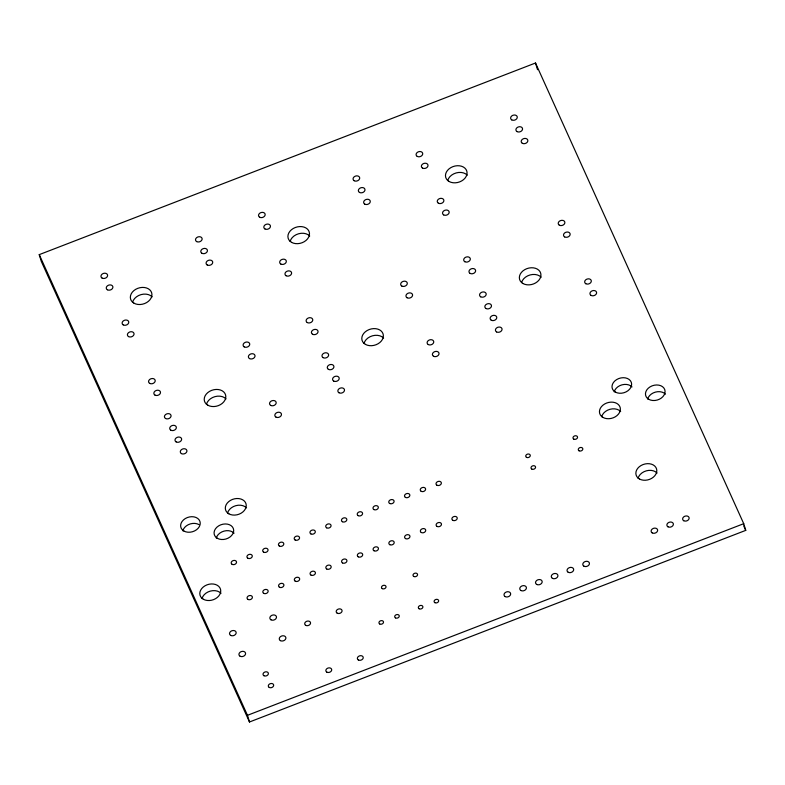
<?xml version="1.0" encoding="UTF-8"?>
<svg xmlns="http://www.w3.org/2000/svg" width="785" height="785" viewBox="0 0 785 785"><rect width="100%" height="100%" fill="white"/><g stroke="black" fill="none" stroke-linecap="round" stroke-linejoin="round"><path stroke-width="1.18" d="M39.25 254.634L535.507 63.006L743.729 523.683L745.75 530.366L249.493 721.994L41.271 261.317L39.25 254.634L247.471 715.312L249.493 721.994M247.471 715.312L743.729 523.683M743.729 525.901L745.75 530.366M535.507 63.006L537.529 69.688M638.087 478.271A10.666 8.056 -16.8 0 1 646.34 470.833A10.666 8.056 -16.8 0 1 657.074 473.031M202.03 598.562A10.666 8.056 -16.8 0 1 210.292 591.115A10.666 8.056 -16.8 0 1 221.017 593.313M447.695 180.589A11 8.311 -16.8 0 1 456.213 172.916A11 8.311 -16.8 0 1 467.281 175.183M521.574 282.62A11 8.311 -16.8 0 1 530.091 274.946A11 8.311 -16.8 0 1 541.159 277.213M290.136 241.427A11 8.311 -16.8 0 1 298.643 233.753A11 8.311 -16.8 0 1 309.712 236.02M364.014 343.467A11 8.311 -16.8 0 1 372.522 335.794A11 8.311 -16.8 0 1 383.59 338.06M132.577 302.274A11 8.311 -16.8 0 1 141.084 294.601A11 8.311 -16.8 0 1 152.153 296.867M206.455 404.304A11 8.311 -16.8 0 1 214.962 396.631A11 8.311 -16.8 0 1 226.031 398.898M647.664 399.094A9.999 7.556 -16.8 0 1 655.406 392.117A9.999 7.556 -16.8 0 1 665.464 394.178M614.213 391.833A9.999 7.556 -16.8 0 1 621.956 384.856A9.999 7.556 -16.8 0 1 632.013 386.917M601.673 416.747A10.666 8.056 -16.8 0 1 609.935 409.309A10.666 8.056 -16.8 0 1 620.66 411.507M182.826 530.817A9.999 7.556 -16.8 0 1 198.948 524.596M216.277 538.088A9.999 7.556 -16.8 0 1 224.019 531.111A9.999 7.556 -16.8 0 1 234.077 533.172M227.532 513.125A10.666 8.056 -16.8 0 1 235.785 505.677A10.666 8.056 -16.8 0 1 246.519 507.875M639.402 478.968A10.666 8.056 -16.8 0 0 656.594 472.325A10.666 8.056 -16.8 0 0 642.993 464.592A10.666 8.056 -16.8 0 0 639.402 478.968M203.344 599.249A10.666 8.056 -16.8 0 0 220.536 592.606A10.666 8.056 -16.8 0 0 206.946 584.874A10.666 8.056 -16.8 0 0 203.344 599.249M449.118 181.502A11 8.311 -16.8 0 0 466.849 174.662A11 8.311 -16.8 0 0 452.827 166.675A11 8.311 -16.8 0 0 449.118 181.502M522.996 283.542A11 8.311 -16.8 0 0 540.728 276.693A11 8.311 -16.8 0 0 526.706 268.715A11 8.311 -16.8 0 0 522.996 283.542M291.549 242.349A11 8.311 -16.8 0 0 309.28 235.5A11 8.311 -16.8 0 0 295.268 227.522A11 8.311 -16.8 0 0 291.549 242.349M365.427 344.379A11 8.311 -16.8 0 0 383.159 337.54A11 8.311 -16.8 0 0 369.146 329.563A11 8.311 -16.8 0 0 365.427 344.379M133.99 303.196A11 8.311 -16.8 0 0 151.721 296.347A11 8.311 -16.8 0 0 137.699 288.37A11 8.311 -16.8 0 0 133.99 303.196M207.868 405.227A11 8.311 -16.8 0 0 225.599 398.378A11 8.311 -16.8 0 0 211.577 390.4A11 8.311 -16.8 0 0 207.868 405.227M395.463 617.883A2.335 1.766 -16.8 0 0 399.231 616.431A2.335 1.766 -16.8 0 0 396.258 614.733A2.335 1.766 -16.8 0 0 395.463 617.883M379.714 623.967A2.335 1.766 -16.8 0 0 383.472 622.515A2.335 1.766 -16.8 0 0 380.499 620.817A2.335 1.766 -16.8 0 0 379.714 623.967M419.102 608.758A2.335 1.766 -16.8 0 0 422.86 607.305A2.335 1.766 -16.8 0 0 419.887 605.608A2.335 1.766 -16.8 0 0 419.102 608.758M434.861 602.664A2.335 1.766 -16.8 0 0 438.619 601.222A2.335 1.766 -16.8 0 0 435.646 599.524A2.335 1.766 -16.8 0 0 434.861 602.664M531.769 469.047A2.335 1.766 -16.8 0 0 535.527 467.595A2.335 1.766 -16.8 0 0 532.554 465.897A2.335 1.766 -16.8 0 0 531.769 469.047M526.48 457.341A2.335 1.766 -16.8 0 0 530.238 455.889A2.335 1.766 -16.8 0 0 527.265 454.201A2.335 1.766 -16.8 0 0 526.48 457.341M579.036 450.786A2.335 1.766 -16.8 0 0 582.794 449.334A2.335 1.766 -16.8 0 0 579.821 447.646A2.335 1.766 -16.8 0 0 579.036 450.786M573.747 439.09A2.335 1.766 -16.8 0 0 577.505 437.637A2.335 1.766 -16.8 0 0 574.532 435.94A2.335 1.766 -16.8 0 0 573.747 439.09M247.952 599.416A2.728 2.061 -16.8 0 0 252.348 597.719A2.728 2.061 -16.8 0 0 248.874 595.736A2.728 2.061 -16.8 0 0 247.952 599.416M263.701 593.332A2.728 2.061 -16.8 0 0 268.107 591.635A2.728 2.061 -16.8 0 0 264.623 589.653A2.728 2.061 -16.8 0 0 263.701 593.332M279.46 587.249A2.728 2.061 -16.8 0 0 283.866 585.551A2.728 2.061 -16.8 0 0 280.382 583.569A2.728 2.061 -16.8 0 0 279.46 587.249M295.219 581.165A2.728 2.061 -16.8 0 0 299.625 579.467A2.728 2.061 -16.8 0 0 296.141 577.485A2.728 2.061 -16.8 0 0 295.219 581.165M310.968 575.081A2.728 2.061 -16.8 0 0 315.374 573.384A2.728 2.061 -16.8 0 0 311.89 571.402A2.728 2.061 -16.8 0 0 310.968 575.081M326.727 568.997A2.728 2.061 -16.8 0 0 331.133 567.3A2.728 2.061 -16.8 0 0 327.649 565.318A2.728 2.061 -16.8 0 0 326.727 568.997M342.486 562.914A2.728 2.061 -16.8 0 0 346.891 561.216A2.728 2.061 -16.8 0 0 343.408 559.234A2.728 2.061 -16.8 0 0 342.486 562.914M358.245 556.83A2.728 2.061 -16.8 0 0 362.65 555.132A2.728 2.061 -16.8 0 0 359.167 553.14A2.728 2.061 -16.8 0 0 358.245 556.83M373.994 550.746A2.728 2.061 -16.8 0 0 378.399 549.039A2.728 2.061 -16.8 0 0 374.916 547.057A2.728 2.061 -16.8 0 0 373.994 550.746M389.752 544.662A2.728 2.061 -16.8 0 0 394.158 542.955A2.728 2.061 -16.8 0 0 390.675 540.973A2.728 2.061 -16.8 0 0 389.752 544.662M405.511 538.579A2.728 2.061 -16.8 0 0 409.917 536.871A2.728 2.061 -16.8 0 0 406.434 534.889A2.728 2.061 -16.8 0 0 405.511 538.579M421.27 532.495A2.728 2.061 -16.8 0 0 425.676 530.788A2.728 2.061 -16.8 0 0 422.193 528.805A2.728 2.061 -16.8 0 0 421.27 532.495M437.019 526.411A2.728 2.061 -16.8 0 0 441.425 524.704A2.728 2.061 -16.8 0 0 437.942 522.722A2.728 2.061 -16.8 0 0 437.019 526.411M452.778 520.318A2.728 2.061 -16.8 0 0 457.184 518.62A2.728 2.061 -16.8 0 0 453.701 516.638A2.728 2.061 -16.8 0 0 452.778 520.318M436.911 485.218A2.728 2.061 -16.8 0 0 441.317 483.521A2.728 2.061 -16.8 0 0 437.834 481.539A2.728 2.061 -16.8 0 0 436.911 485.218M421.152 491.302A2.728 2.061 -16.8 0 0 425.558 489.604A2.728 2.061 -16.8 0 0 422.075 487.622A2.728 2.061 -16.8 0 0 421.152 491.302M405.403 497.386A2.728 2.061 -16.8 0 0 409.809 495.688A2.728 2.061 -16.8 0 0 406.326 493.706A2.728 2.061 -16.8 0 0 405.403 497.386M389.645 503.47A2.728 2.061 -16.8 0 0 394.05 501.772A2.728 2.061 -16.8 0 0 390.567 499.79A2.728 2.061 -16.8 0 0 389.645 503.47M373.886 509.553A2.728 2.061 -16.8 0 0 378.291 507.856A2.728 2.061 -16.8 0 0 374.808 505.874A2.728 2.061 -16.8 0 0 373.886 509.553M358.127 515.637A2.728 2.061 -16.8 0 0 362.533 513.939A2.728 2.061 -16.8 0 0 359.049 511.957A2.728 2.061 -16.8 0 0 358.127 515.637M342.378 521.721A2.728 2.061 -16.8 0 0 346.784 520.023A2.728 2.061 -16.8 0 0 343.3 518.041A2.728 2.061 -16.8 0 0 342.378 521.721M326.619 527.814A2.728 2.061 -16.8 0 0 331.025 526.107A2.728 2.061 -16.8 0 0 327.541 524.125A2.728 2.061 -16.8 0 0 326.619 527.814M310.86 533.898A2.728 2.061 -16.8 0 0 315.266 532.191A2.728 2.061 -16.8 0 0 311.782 530.209A2.728 2.061 -16.8 0 0 310.86 533.898M295.111 539.982A2.728 2.061 -16.8 0 0 299.507 538.274A2.728 2.061 -16.8 0 0 296.024 536.292A2.728 2.061 -16.8 0 0 295.111 539.982M279.352 546.066A2.728 2.061 -16.8 0 0 283.758 544.358A2.728 2.061 -16.8 0 0 280.274 542.376A2.728 2.061 -16.8 0 0 279.352 546.066M263.593 552.149A2.728 2.061 -16.8 0 0 267.999 550.442A2.728 2.061 -16.8 0 0 264.516 548.46A2.728 2.061 -16.8 0 0 263.593 552.149M247.834 558.233A2.728 2.061 -16.8 0 0 252.24 556.526A2.728 2.061 -16.8 0 0 248.757 554.544A2.728 2.061 -16.8 0 0 247.834 558.233M232.085 564.317A2.728 2.061 -16.8 0 0 236.491 562.619A2.728 2.061 -16.8 0 0 233.008 560.637A2.728 2.061 -16.8 0 0 232.085 564.317M648.773 399.32A9.999 7.556 -16.8 0 0 664.885 393.099A9.999 7.556 -16.8 0 0 652.139 385.847A9.999 7.556 -16.8 0 0 648.773 399.32M615.322 392.058A9.999 7.556 -16.8 0 0 631.434 385.837A9.999 7.556 -16.8 0 0 618.698 378.576A9.999 7.556 -16.8 0 0 615.322 392.058M602.988 417.434A10.666 8.056 -16.8 0 0 620.179 410.79A10.666 8.056 -16.8 0 0 606.589 403.058A10.666 8.056 -16.8 0 0 602.988 417.434M183.935 531.043A9.999 7.556 -16.8 0 0 200.047 524.822A9.999 7.556 -16.8 0 0 187.311 517.57A9.999 7.556 -16.8 0 0 183.935 531.043M217.386 538.314A9.999 7.556 -16.8 0 0 233.498 532.083A9.999 7.556 -16.8 0 0 220.762 524.831A9.999 7.556 -16.8 0 0 217.386 538.314M228.847 513.812A10.666 8.056 -16.8 0 0 246.039 507.169A10.666 8.056 -16.8 0 0 232.448 499.437A10.666 8.056 -16.8 0 0 228.847 513.812M568.154 572.245A3.395 2.571 -16.8 0 0 573.629 570.126A3.395 2.571 -16.8 0 0 569.292 567.663A3.395 2.571 -16.8 0 0 568.154 572.245M505.128 596.58A3.395 2.571 -16.8 0 0 510.603 594.471A3.395 2.571 -16.8 0 0 506.276 591.998A3.395 2.571 -16.8 0 0 505.128 596.58M583.903 566.162A3.395 2.571 -16.8 0 0 589.388 564.042A3.395 2.571 -16.8 0 0 585.051 561.579A3.395 2.571 -16.8 0 0 583.903 566.162M520.877 590.497A3.395 2.571 -16.8 0 0 526.362 588.387A3.395 2.571 -16.8 0 0 522.025 585.914A3.395 2.571 -16.8 0 0 520.877 590.497M536.636 584.413A3.395 2.571 -16.8 0 0 542.121 582.303A3.395 2.571 -16.8 0 0 537.784 579.83A3.395 2.571 -16.8 0 0 536.636 584.413M552.395 578.329A3.395 2.571 -16.8 0 0 557.87 576.21A3.395 2.571 -16.8 0 0 553.543 573.747A3.395 2.571 -16.8 0 0 552.395 578.329M263.927 675.708A2.728 2.061 -16.8 0 0 268.333 674.011A2.728 2.061 -16.8 0 0 264.849 672.029A2.728 2.061 -16.8 0 0 263.927 675.708M269.216 687.415A2.728 2.061 -16.8 0 0 273.622 685.707A2.728 2.061 -16.8 0 0 270.138 683.725A2.728 2.061 -16.8 0 0 269.216 687.415M683.715 520.72A3.336 2.522 -16.8 0 0 689.093 518.64A3.336 2.522 -16.8 0 0 684.844 516.226A3.336 2.522 -16.8 0 0 683.715 520.72M652.207 532.887A3.336 2.522 -16.8 0 0 657.585 530.817A3.336 2.522 -16.8 0 0 653.336 528.393A3.336 2.522 -16.8 0 0 652.207 532.887M667.966 526.804A3.336 2.522 -16.8 0 0 673.334 524.723A3.336 2.522 -16.8 0 0 669.085 522.31A3.336 2.522 -16.8 0 0 667.966 526.804M337.187 613.173A3.003 2.267 -16.8 0 0 342.024 611.299A3.003 2.267 -16.8 0 0 338.198 609.121A3.003 2.267 -16.8 0 0 337.187 613.173M358.343 659.969A3.003 2.267 -16.8 0 0 363.18 658.105A3.003 2.267 -16.8 0 0 359.353 655.926A3.003 2.267 -16.8 0 0 358.343 659.969M326.835 672.146A3.003 2.267 -16.8 0 0 331.662 670.272A3.003 2.267 -16.8 0 0 327.845 668.104A3.003 2.267 -16.8 0 0 326.835 672.146M305.679 625.341A3.003 2.267 -16.8 0 0 310.507 623.467A3.003 2.267 -16.8 0 0 306.69 621.298A3.003 2.267 -16.8 0 0 305.679 625.341M280.373 640.629A3.395 2.571 -16.8 0 0 285.848 638.509A3.395 2.571 -16.8 0 0 281.521 636.046A3.395 2.571 -16.8 0 0 280.373 640.629M240.043 656.201A3.395 2.571 -16.8 0 0 245.528 654.082A3.395 2.571 -16.8 0 0 241.191 651.619A3.395 2.571 -16.8 0 0 240.043 656.201M270.962 619.807A3.395 2.571 -16.8 0 0 276.438 617.687A3.395 2.571 -16.8 0 0 272.101 615.224A3.395 2.571 -16.8 0 0 270.962 619.807M230.633 635.379A3.395 2.571 -16.8 0 0 236.118 633.26A3.395 2.571 -16.8 0 0 231.781 630.797A3.395 2.571 -16.8 0 0 230.633 635.379M496.532 331.908A3.395 2.571 -16.8 0 0 502.007 329.788A3.395 2.571 -16.8 0 0 497.68 327.325A3.395 2.571 -16.8 0 0 496.532 331.908M491.243 320.201A3.395 2.571 -16.8 0 0 496.719 318.092A3.395 2.571 -16.8 0 0 492.391 315.619A3.395 2.571 -16.8 0 0 491.243 320.201M480.665 296.799A3.395 2.571 -16.8 0 0 486.141 294.689A3.395 2.571 -16.8 0 0 481.813 292.216A3.395 2.571 -16.8 0 0 480.665 296.799M485.954 308.505A3.395 2.571 -16.8 0 0 491.43 306.385A3.395 2.571 -16.8 0 0 487.102 303.923A3.395 2.571 -16.8 0 0 485.954 308.505M511.732 119.879A3.395 2.571 -16.8 0 0 517.217 117.77A3.395 2.571 -16.8 0 0 512.88 115.297A3.395 2.571 -16.8 0 0 511.732 119.879M443.643 214.894A3.395 2.571 -16.8 0 0 449.118 212.774A3.395 2.571 -16.8 0 0 444.791 210.311A3.395 2.571 -16.8 0 0 443.643 214.894M422.487 168.088A3.395 2.571 -16.8 0 0 427.962 165.969A3.395 2.571 -16.8 0 0 423.635 163.506A3.395 2.571 -16.8 0 0 422.487 168.088M522.31 143.282A3.395 2.571 -16.8 0 0 527.795 141.163A3.395 2.571 -16.8 0 0 523.458 138.7A3.395 2.571 -16.8 0 0 522.31 143.282M591.066 295.396A3.395 2.571 -16.8 0 0 596.551 293.286A3.395 2.571 -16.8 0 0 592.214 290.813A3.395 2.571 -16.8 0 0 591.066 295.396M417.198 156.392A3.395 2.571 -16.8 0 0 422.673 154.272A3.395 2.571 -16.8 0 0 418.346 151.809A3.395 2.571 -16.8 0 0 417.198 156.392M559.332 225.187A3.395 2.571 -16.8 0 0 564.817 223.077A3.395 2.571 -16.8 0 0 560.48 220.605A3.395 2.571 -16.8 0 0 559.332 225.187M438.354 203.187A3.395 2.571 -16.8 0 0 443.829 201.078A3.395 2.571 -16.8 0 0 439.502 198.615A3.395 2.571 -16.8 0 0 438.354 203.187M585.777 283.699A3.395 2.571 -16.8 0 0 591.262 281.579A3.395 2.571 -16.8 0 0 586.925 279.117A3.395 2.571 -16.8 0 0 585.777 283.699M470.087 273.396A3.395 2.571 -16.8 0 0 475.563 271.286A3.395 2.571 -16.8 0 0 471.236 268.813A3.395 2.571 -16.8 0 0 470.087 273.396M464.798 261.699A3.395 2.571 -16.8 0 0 470.274 259.58A3.395 2.571 -16.8 0 0 465.947 257.117A3.395 2.571 -16.8 0 0 464.798 261.699M564.621 236.893A3.395 2.571 -16.8 0 0 570.106 234.774A3.395 2.571 -16.8 0 0 565.769 232.311A3.395 2.571 -16.8 0 0 564.621 236.893M517.021 131.586A3.395 2.571 -16.8 0 0 522.506 129.466A3.395 2.571 -16.8 0 0 518.169 127.003A3.395 2.571 -16.8 0 0 517.021 131.586M413.754 576.455A2.335 1.766 -16.8 0 0 417.522 575.003A2.335 1.766 -16.8 0 0 414.549 573.315A2.335 1.766 -16.8 0 0 413.754 576.455M382.246 588.622A2.335 1.766 -16.8 0 0 386.004 587.17A2.335 1.766 -16.8 0 0 383.031 585.482A2.335 1.766 -16.8 0 0 382.246 588.622M338.963 392.745A3.395 2.571 -16.8 0 0 344.448 390.636A3.395 2.571 -16.8 0 0 340.111 388.163A3.395 2.571 -16.8 0 0 338.963 392.745M333.674 381.049A3.395 2.571 -16.8 0 0 339.159 378.929A3.395 2.571 -16.8 0 0 334.822 376.466A3.395 2.571 -16.8 0 0 333.674 381.049M323.096 357.646A3.395 2.571 -16.8 0 0 328.581 355.526A3.395 2.571 -16.8 0 0 324.244 353.064A3.395 2.571 -16.8 0 0 323.096 357.646M328.385 369.342A3.395 2.571 -16.8 0 0 333.87 367.233A3.395 2.571 -16.8 0 0 329.533 364.76A3.395 2.571 -16.8 0 0 328.385 369.342M354.172 180.727A3.395 2.571 -16.8 0 0 359.648 178.607A3.395 2.571 -16.8 0 0 355.32 176.144A3.395 2.571 -16.8 0 0 354.172 180.727M286.083 275.741A3.395 2.571 -16.8 0 0 291.559 273.622A3.395 2.571 -16.8 0 0 287.222 271.159A3.395 2.571 -16.8 0 0 286.083 275.741M264.928 228.935A3.395 2.571 -16.8 0 0 270.403 226.816A3.395 2.571 -16.8 0 0 266.066 224.353A3.395 2.571 -16.8 0 0 264.928 228.935M364.75 204.129A3.395 2.571 -16.8 0 0 370.226 202.01A3.395 2.571 -16.8 0 0 365.898 199.547A3.395 2.571 -16.8 0 0 364.75 204.129M433.506 356.243A3.395 2.571 -16.8 0 0 438.982 354.123A3.395 2.571 -16.8 0 0 434.654 351.66A3.395 2.571 -16.8 0 0 433.506 356.243M259.639 217.229A3.395 2.571 -16.8 0 0 265.114 215.119A3.395 2.571 -16.8 0 0 260.777 212.647A3.395 2.571 -16.8 0 0 259.639 217.229M401.773 286.034A3.395 2.571 -16.8 0 0 407.248 283.915A3.395 2.571 -16.8 0 0 402.921 281.452A3.395 2.571 -16.8 0 0 401.773 286.034M280.795 264.035A3.395 2.571 -16.8 0 0 286.27 261.925A3.395 2.571 -16.8 0 0 281.933 259.452A3.395 2.571 -16.8 0 0 280.795 264.035M428.217 344.536A3.395 2.571 -16.8 0 0 433.693 342.427A3.395 2.571 -16.8 0 0 429.366 339.964A3.395 2.571 -16.8 0 0 428.217 344.536M312.518 334.243A3.395 2.571 -16.8 0 0 318.003 332.124A3.395 2.571 -16.8 0 0 313.666 329.661A3.395 2.571 -16.8 0 0 312.518 334.243M307.229 322.547A3.395 2.571 -16.8 0 0 312.715 320.427A3.395 2.571 -16.8 0 0 308.377 317.964A3.395 2.571 -16.8 0 0 307.229 322.547M407.062 297.741A3.395 2.571 -16.8 0 0 412.537 295.621A3.395 2.571 -16.8 0 0 408.21 293.158A3.395 2.571 -16.8 0 0 407.062 297.741M359.461 192.423A3.395 2.571 -16.8 0 0 364.937 190.313A3.395 2.571 -16.8 0 0 360.609 187.841A3.395 2.571 -16.8 0 0 359.461 192.423M181.404 453.593A3.395 2.571 -16.8 0 0 186.879 451.473A3.395 2.571 -16.8 0 0 182.552 449.01A3.395 2.571 -16.8 0 0 181.404 453.593M176.115 441.896A3.395 2.571 -16.8 0 0 181.59 439.777A3.395 2.571 -16.8 0 0 177.263 437.314A3.395 2.571 -16.8 0 0 176.115 441.896M165.537 418.493A3.395 2.571 -16.8 0 0 171.022 416.374A3.395 2.571 -16.8 0 0 166.685 413.911A3.395 2.571 -16.8 0 0 165.537 418.493M170.826 430.19A3.395 2.571 -16.8 0 0 176.301 428.07A3.395 2.571 -16.8 0 0 171.974 425.607A3.395 2.571 -16.8 0 0 170.826 430.19M196.613 241.574A3.395 2.571 -16.8 0 0 202.088 239.454A3.395 2.571 -16.8 0 0 197.761 236.992A3.395 2.571 -16.8 0 0 196.613 241.574M128.514 336.579A3.395 2.571 -16.8 0 0 133.999 334.469A3.395 2.571 -16.8 0 0 129.662 331.996A3.395 2.571 -16.8 0 0 128.514 336.579M107.359 289.773A3.395 2.571 -16.8 0 0 112.844 287.663A3.395 2.571 -16.8 0 0 108.507 285.19A3.395 2.571 -16.8 0 0 107.359 289.773M207.191 264.967A3.395 2.571 -16.8 0 0 212.666 262.857A3.395 2.571 -16.8 0 0 208.329 260.385A3.395 2.571 -16.8 0 0 207.191 264.967M275.937 417.09A3.395 2.571 -16.8 0 0 281.423 414.971A3.395 2.571 -16.8 0 0 277.085 412.508A3.395 2.571 -16.8 0 0 275.937 417.09M102.07 278.076A3.395 2.571 -16.8 0 0 107.555 275.957A3.395 2.571 -16.8 0 0 103.218 273.494A3.395 2.571 -16.8 0 0 102.07 278.076M244.213 346.882A3.395 2.571 -16.8 0 0 249.689 344.762A3.395 2.571 -16.8 0 0 245.352 342.299A3.395 2.571 -16.8 0 0 244.213 346.882M123.225 324.882A3.395 2.571 -16.8 0 0 128.711 322.763A3.395 2.571 -16.8 0 0 124.373 320.3A3.395 2.571 -16.8 0 0 123.225 324.882M270.648 405.384A3.395 2.571 -16.8 0 0 276.134 403.274A3.395 2.571 -16.8 0 0 271.796 400.801A3.395 2.571 -16.8 0 0 270.648 405.384M154.959 395.09A3.395 2.571 -16.8 0 0 160.444 392.971A3.395 2.571 -16.8 0 0 156.107 390.508A3.395 2.571 -16.8 0 0 154.959 395.09M149.67 383.384A3.395 2.571 -16.8 0 0 155.155 381.274A3.395 2.571 -16.8 0 0 150.818 378.802A3.395 2.571 -16.8 0 0 149.67 383.384M249.502 358.578A3.395 2.571 -16.8 0 0 254.978 356.468A3.395 2.571 -16.8 0 0 250.641 353.996A3.395 2.571 -16.8 0 0 249.502 358.578M201.902 253.27A3.395 2.571 -16.8 0 0 207.377 251.151A3.395 2.571 -16.8 0 0 203.04 248.688A3.395 2.571 -16.8 0 0 201.902 253.27"/></g></svg>
